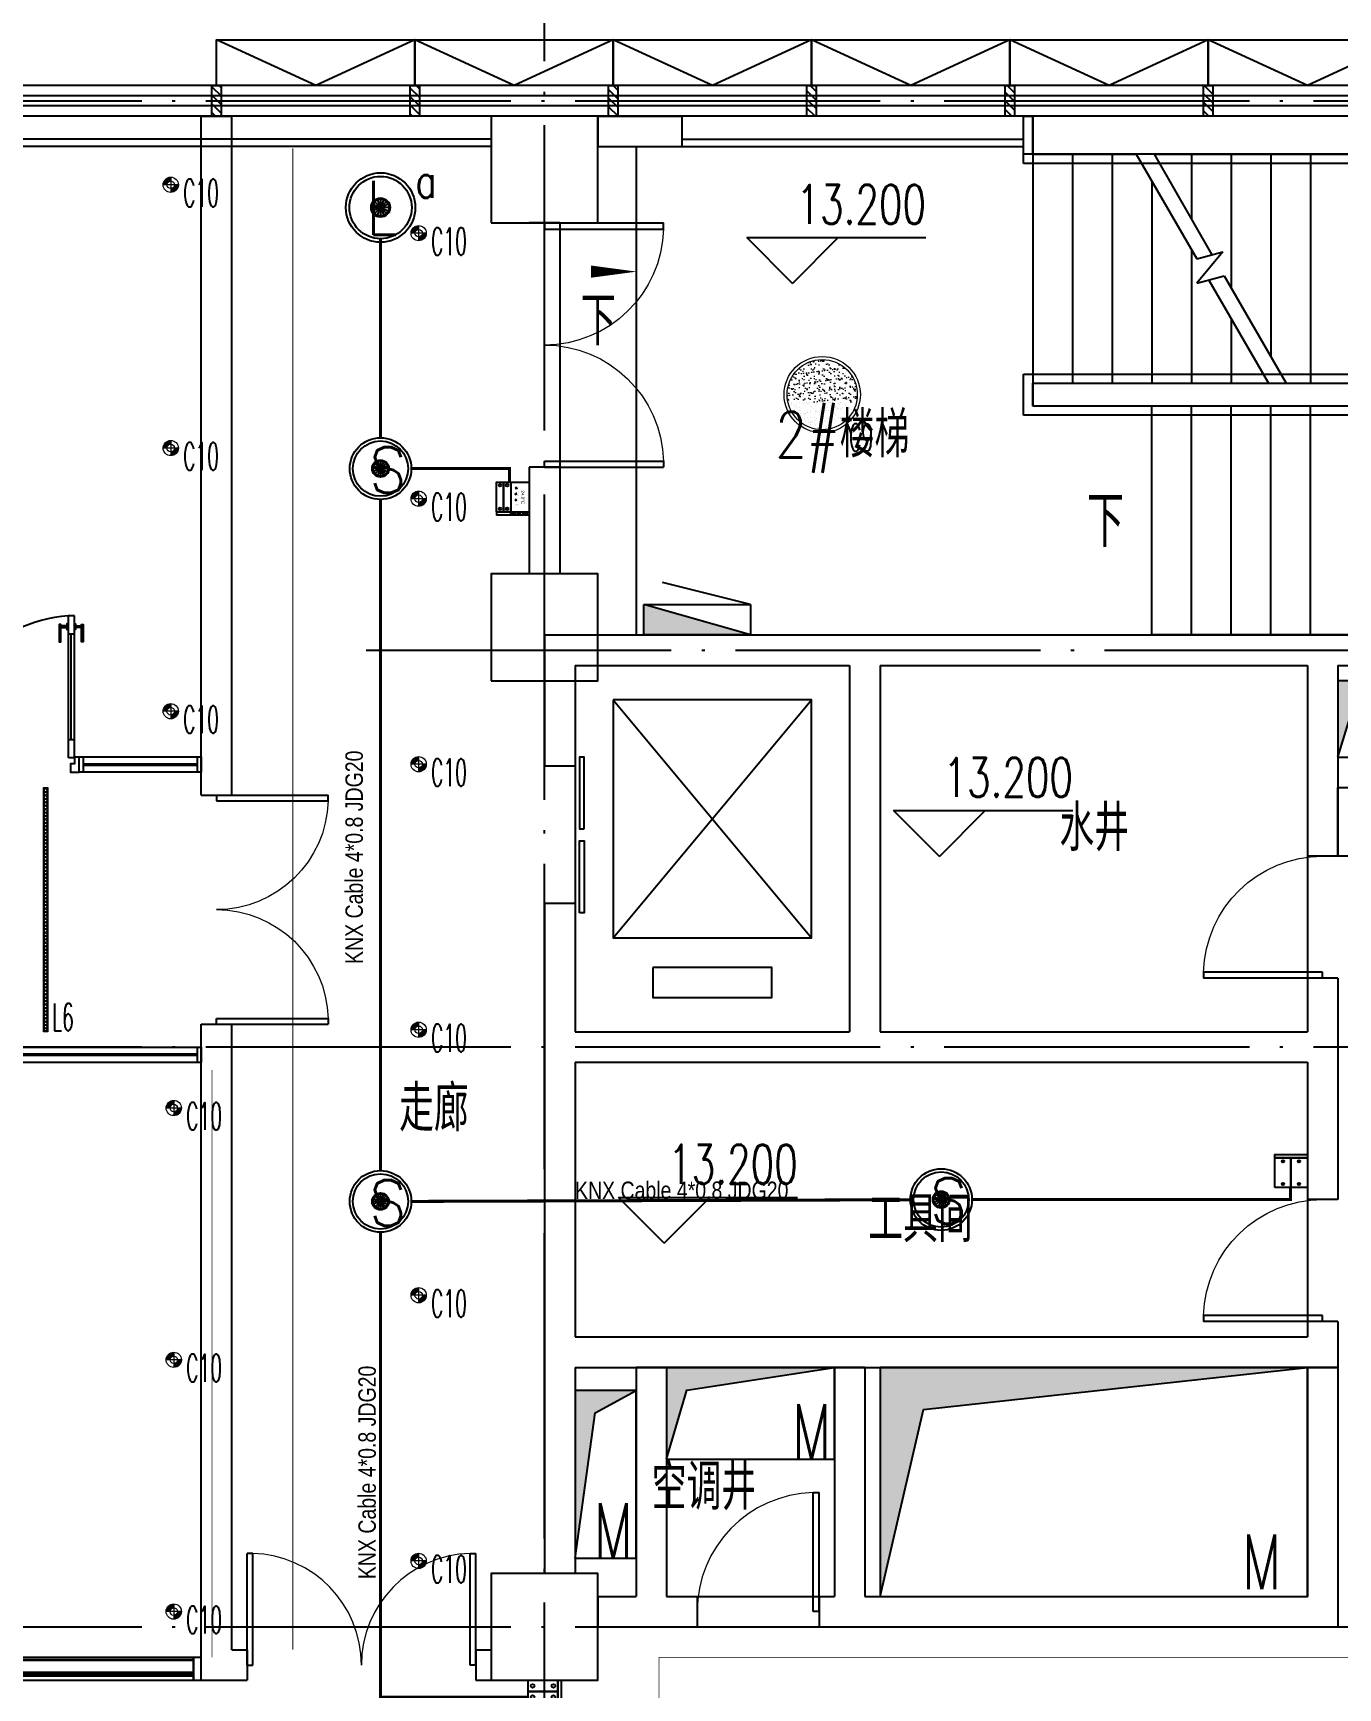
# Model space of a CAD drawing. Extents: x -621157 to 1764546, y -106808 to 741893.
# Drawn here: x 424572 to 433124, y 229600 to 240444 of the extents above; entities that cross this region are included whole.
import ezdxf
from ezdxf.enums import TextEntityAlignment as Align

# ---------------------------------------------------------------- set-up
doc = ezdxf.new("R2010")
doc.units = 0
doc.header["$LTSCALE"] = 1000
doc.header["$MEASUREMENT"] = 0
doc.linetypes.add('DOT', pattern=[6.35, 0, -6.35])
doc.linetypes.add('XREF-A-101-平面图_t3$0$DOTE', pattern=[2.42, 2, -0.2, 0.02, -0.2])
for name, color, linetype in [('0-底图', 7, 'Continuous'), ('abb-light', 7, 'Continuous'), ('KNX line', 3, 'Continuous'), ('L_ELEM', 40, 'Continuous'), ('OPPLE数据总线', 4, 'Continuous'), ('OPPLE智控', 6, 'Continuous'), ('push-button(abb)', 1, 'Continuous'), ('SIG_TEXT', 2, 'Continuous'), ('WIRE-照明', 4, 'Continuous'), ('XREF-A-101-平面图_t3$0$A-COLUMN', 8, 'Continuous'), ('XREF-A-101-平面图_t3$0$A-CURTWALL', 8, 'Continuous'), ('XREF-A-101-平面图_t3$0$A-DIM_ELEV', 8, 'Continuous'), ('XREF-A-101-平面图_t3$0$A-DOTE', 8, 'Continuous'), ('XREF-A-101-平面图_t3$0$A-GROUND', 8, 'Continuous'), ('XREF-A-101-平面图_t3$0$A-LEAD-AROW', 8, 'Continuous'), ('XREF-A-101-平面图_t3$0$A-PUB_HATCH', 8, 'Continuous'), ('XREF-A-101-平面图_t3$0$A-RAIL', 8, 'Continuous'), ('XREF-A-101-平面图_t3$0$A-ROOM-CH', 8, 'Continuous'), ('XREF-A-101-平面图_t3$0$A-STAIR', 8, 'Continuous'), ('XREF-A-101-平面图_t3$0$A-WALL', 8, 'Continuous'), ('XREF-A-101-平面图_t3$0$A-WALL-FILL', 8, 'Continuous'), ('XREF-A-101-平面图_t3$0$A-WINDOW', 8, 'Continuous'), ('XREF-A-101-平面图_t3$0$A-开启符号', 8, 'Continuous'), ('XREF-A-101-平面图_t3$0$DIM_SYMB', 8, 'Continuous'), ('XREF-A-101-平面图_t3$0$DOOR-INF', 8, 'Continuous'), ('XREF-A-101-平面图_t3$0$EQUIP_消火栓', 8, 'Continuous'), ('XREF-A-101-平面图_t3$0$HANDRAIL', 8, 'Continuous'), ('XREF-A-101-平面图_t3$0$I-WALL-GYPSUM', 8, 'Continuous'), ('XREF-A-101-平面图_t3$0$I-玻璃隔断', 8, 'Continuous'), ('XREF-A-101-平面图_t3$0$LVTRY', 8, 'Continuous'), ('XREF-A-101-平面图_t3$0$M-HOLE', 8, 'Continuous'), ('XREF-A-101-平面图_t3$0$PARTITION-INF', 8, 'Continuous'), ('XREF-A-101-平面图_t3$0$PUB_TEXT', 8, 'Continuous'), ('XREF-A-101-平面图_t3$0$STAIR', 8, 'Continuous'), ('XREF-A-101-平面图_t3$0$WALL', 8, 'Continuous'), ('控制系统', 6, 'Continuous')]:
    doc.layers.add(name, color=color, linetype=linetype)
doc.layers.add('CEILING-INF', color=4, linetype='Continuous', lineweight=0)
doc.layers.add('LIGHT-INF', color=6, linetype='Continuous', lineweight=0)
doc.styles.add('_TEL_DIM', font='SIMPLEX', dxfattribs={"width": 0.8, "height": 3.5, "bigfont": 'HZTXT'})
doc.styles.add('arch_dim', font='arial.ttf', dxfattribs={"width": 0.8})
doc.styles.add('DIM_FONT', font='ROMANS', dxfattribs={"width": 0.8, "bigfont": 'HZDXC'})
doc.styles.add('INF DIM', font='SIMPLEX.SHX', dxfattribs={"width": 0.7, "bigfont": 'hztxt.shx'})
doc.styles.add('SC-25', font='simfang.ttf', dxfattribs={"height": 90})
doc.styles.get("Standard").update_dxf_attribs({"font": 'romans.shx', "bigfont": 'HZDXC.SHX'})
doc.styles.add('XREF-A-101-平面图_t3$0$-HZDXCROMANS', font='ROMANS.shx', dxfattribs={"bigfont": 'HZDXC.shx'})
doc.styles.add('XREF-A-101-平面图_t3$0$_TCH_DIM', font='SIMPLEX', dxfattribs={"bigfont": 'GBCBIG'})
doc.styles.add('XREF-A-101-平面图_t3$0$A-STANDARD', font='SIMPLEX', dxfattribs={"bigfont": 'GBCBIG'})
doc.styles.add('XREF-A-101-平面图_t3$0$hzdxcROMANS', font='ROMANS', dxfattribs={"width": 0.8, "bigfont": 'HZDXC'})
doc.linetypes.add('LED', pattern='A,6,-3.5,["LED",Standard,S=2.54,R=0,X=-2.54,Y=-1.27],-4.8', length=14.3)

# ---------------------------------------------------------------- blocks, each defined once
blk = doc.blocks.new('XREF-A-101-平面图_t3$0$柱网3F')
at = {"layer": 'XREF-A-101-平面图_t3$0$A-COLUMN'}
for points in [[(56650, -800), (57350, -800), (57350, -100), (56650, -100)], [(56650, -3800), (57350, -3800), (57350, -3100), (56650, -3100)], [(56650, -10350), (57350, -10350), (57350, -9650), (56650, -9650)]]:
    blk.add_lwpolyline(points, close=True, dxfattribs=at)
blk = doc.blocks.new('XREF-A-101-平面图_t3$0$G$C869EB286')
at = {"layer": 'XREF-A-101-平面图_t3$0$A-WINDOW'}
h = blk.add_hatch(dxfattribs=at)
h.set_pattern_fill('ANSI31', color=256, scale=25)
h.set_pattern_definition([(45, (-143.957, -89940), (-28.0633, 28.0633), [])])
h.paths.add_polyline_path([(0, 60), (200, 60), (200, 0), (0, 0)])
blk.add_lwpolyline([(0, 60), (200, 60), (200, 0), (0, 0)], close=True, dxfattribs=at)
blk = doc.blocks.new('XREF-A-101-平面图_t3$0$G$C93B45DA9')
at = {"layer": 'XREF-A-101-平面图_t3$0$DIM_SYMB'}
for points in [[(-6430, -1100, 0, 0, 0), (-5560, -1100, 80, 0, 0), (-5260, -1100, 0, 0, 0)], [(-5650, -2750, 0, 0, 0), (-1250, -2750, 0, 0, 0), (-1250, -1100, 0, 0, 0), (-4700, -1100, 80, 0, 0), (-5000, -1100, 0, 0, 0)]]:
    blk.add_lwpolyline(points, format="xyseb", dxfattribs=at)
at = {"layer": 'XREF-A-101-平面图_t3$0$HANDRAIL'}
for p, q in [((-2340, -350), (-6360, -350)), ((-6360, -410), (-6360, -350)), ((-2340, -410), (-6360, -410)), ((-2340, -410), (-2340, -350))]:
    blk.add_line(p, q, dxfattribs=at)
for points in [[(-6360, -100), (-6300, -100), (-6300, -350), (-6360, -350)], [(-2400, -100), (-2340, -100), (-2340, -350), (-2400, -350)]]:
    blk.add_lwpolyline(points, close=True, dxfattribs=at)
at = {"layer": 'XREF-A-101-平面图_t3$0$STAIR'}
for p, q in [((-6300, -350), (-5621, -350)), ((-6300, -350), (-6300, -1850)), ((-6040, -350), (-6040, -1850)), ((-5780, -350), (-5780, -1850)), ((-5621, -350), (-5225, -1036)), ((-5505, -350), (-2400, -350)), ((-5505, -350), (-5125, -1009)), ((-5260, -350), (-5260, -775)), ((-5000, -350), (-5000, -1225)), ((-4740, -350), (-4740, -1675)), ((-4480, -350), (-4480, -1850)), ((-4220, -350), (-4220, -1850)), ((-3960, -350), (-3960, -1850)), ((-3700, -350), (-3700, -1850)), ((-3440, -350), (-3440, -1850)), ((-3180, -350), (-3180, -1850)), ((-2920, -350), (-2920, -1850)), ((-2660, -350), (-2660, -1850)), ((-2400, -350), (-2400, -1850)), ((-5520, -525), (-5520, -1850)), ((-5260, -975), (-5260, -1850)), ((-5225, -1036), (-5053, -989)), ((-5053, -989), (-5225, -1195)), ((-5225, -1195), (-5045, -1147)), ((-5145, -1174), (-4755, -1850)), ((-5045, -1147), (-4639, -1850)), ((-5000, -1425), (-5000, -1850)), ((-6360, -2060), (-6360, -1790)), ((-6360, -1790), (-2340, -1790)), ((-2340, -1790), (-2340, -2060)), ((-6300, -1850), (-6300, -2000)), ((-6300, -1850), (-4755, -1850)), ((-6300, -2000), (-6300, -1850)), ((-6300, -1850), (-2400, -1850)), ((-4639, -1850), (-2400, -1850)), ((-2400, -1850), (-2400, -2000)), ((-2340, -2060), (-6360, -2060)), ((-2400, -2000), (-6300, -2000)), ((-2400, -2000), (-5520, -2000)), ((-5520, -3500), (-5520, -2000)), ((-5260, -3500), (-5260, -2000)), ((-5000, -3500), (-5000, -2000)), ((-4740, -3500), (-4740, -2000)), ((-4480, -3500), (-4480, -2000)), ((-4220, -3500), (-4220, -2000)), ((-3960, -3500), (-3960, -2000)), ((-3700, -3500), (-3700, -2000)), ((-3440, -3500), (-3440, -2000)), ((-3180, -3500), (-3180, -2000)), ((-2920, -3500), (-2920, -2000)), ((-2660, -3500), (-2660, -2000)), ((-2400, -3500), (-2400, -2000)), ((-2400, -3500), (-5520, -3500))]:
    blk.add_line(p, q, dxfattribs=at)
blk.add_lwpolyline([(-6300, -350), (-6300, -100)], dxfattribs=at)
at = {"layer": 'XREF-A-101-平面图_t3$0$WALL'}
for p in [(-2600, -100), (-2400, -100)]:
    blk.add_line(p, (-2400, -100), dxfattribs=at)
at = {"layer": 'XREF-A-101-平面图_t3$0$PUB_TEXT', "style": 'XREF-A-101-平面图_t3$0$_TCH_DIM'}
blk.add_text('下', height=338, dxfattribs=at).set_placement((-5945, -2925))
blk = doc.blocks.new('XREF-A-101-平面图_t3$0$ROOM')
at = {"layer": 'XREF-A-101-平面图_t3$0$A-ROOM-CH', "style": 'XREF-A-101-平面图_t3$0$-HZDXCROMANS', "width": 0.6}
for tag, p in [('中文房间名称', (0, -1000)), ('英文房间名称', (0, -1500))]:
    blk.add_attdef(tag, text='', height=300, dxfattribs=at).set_placement(p, align=Align.CENTER)
blk = doc.blocks.new('XREF-A-101-平面图_t3$0$$TWTSYS$00000508')
for p, q in [((-0.5, 0.5), (0.324, 1.224)), ((-0.5, 0.5), (-0.5, -0.5)), ((-0.5, -0.5), (0.5, 0.5)), ((0.5, 0.5), (-0.5, 0.5)), ((0.5, -0.5), (0.5, 0.5)), ((-0.5, -0.5), (0.5, -0.5))]:
    blk.add_line(p, q)
blk.add_solid([(0.5, -0.5), (0.5, 0.5), (-0.5, -0.5)])
blk = doc.blocks.new('XREF-A-101-平面图_t3$0$G$C156FCA62')
at = {"layer": 'XREF-A-101-平面图_t3$0$EQUIP_消火栓', "xscale": -700, "yscale": 200, "zscale": 700}
blk.add_blockref('XREF-A-101-平面图_t3$0$$TWTSYS$00000508', (58000, 236600), dxfattribs=at)
blk = doc.blocks.new('XREF-A-101-平面图_t3$0$轴网(3)')
at = {"layer": 'XREF-A-101-平面图_t3$0$A-DOTE', "linetype": 'XREF-A-101-平面图_t3$0$DOTE'}
for p, q in [((57000, -3300), (57000, 43300)), ((-3300, 40000), (69800, 40000)), ((55830.8, 36400), (69800, 36400)), ((-3300, 33800), (69800, 33800)), ((-3300, 30000), (69800, 30000))]:
    blk.add_line(p, q, dxfattribs=at)
blk = doc.blocks.new('*U25329')
at = {"color": 1}
for p, q in [((1428, 13673), (1428, 7514)), ((1433, 13673), (1433, 7514)), ((1438, 13673), (1438, 7514)), ((1443, 13673), (1443, 7514)), ((1448, 13673), (1448, 7514)), ((1453, 13673), (1453, 7514)), ((1429, 7513), (1428, 7514)), ((1429, 7513), (1432, 7513)), ((1433, 7514), (1432, 7513)), ((1433, 7514), (1438, 7514)), ((1439, 7513), (1438, 7514)), ((1439, 7513), (1442, 7513)), ((1443, 7514), (1442, 7513)), ((1443, 7514), (1448, 7514)), ((1449, 7513), (1448, 7514)), ((1449, 7513), (1452, 7513)), ((1453, 7514), (1452, 7513))]:
    blk.add_line(p, q, dxfattribs=at)
blk = doc.blocks.new('*U25330')
at = {"color": 1}
for p, q in [((3016, 1134), (3015, 1133)), ((3015, 1133), (3015, 1129)), ((3016, 1128), (3015, 1129)), ((9175, 1134), (3016, 1134)), ((9175, 1128), (3016, 1128))]:
    blk.add_line(p, q, dxfattribs=at)
blk = doc.blocks.new('*U25338')
at = {"layer": 'XREF-A-101-平面图_t3$0$PARTITION-INF', "color": 8}
for p, q in [((-22841, 43130), (-18022, 43130)), ((-18022, 43030), (-22841, 43030))]:
    blk.add_line(p, q, dxfattribs=at)
at = {"layer": 'XREF-A-101-平面图_t3$0$PARTITION-INF', "color": 5}
for p, q in [((-18022, 43085), (-22841, 43085)), ((-18022, 43075), (-22841, 43075))]:
    blk.add_line(p, q, dxfattribs=at)
for points in [[(-22866, 43130), (-22841, 43130), (-22841, 43030), (-22866, 43030)], [(-18022, 43130), (-17997, 43130), (-17997, 43030), (-18022, 43030)]]:
    blk.add_lwpolyline(points, close=True, dxfattribs=at)
blk = doc.blocks.new('XREF-A-101-平面图_t3$0$EW23')
at = {"color": 5}
for p, q in [((7205, 24900, 0), (7205, 23970, 0)), ((7205, 24900, 0), (7245, 24900, 0)), ((7245, 24900, 0), (7245, 23970, 0)), ((7245, 24780, 0), (7205, 24780, 0)), ((7205, 24090, 0), (7246, 24090, 0)), ((7205, 23970, 0), (7245, 23970, 0))]:
    blk.add_line(p, q, dxfattribs=at)
at = {"color": 5, "elevation": 0}
for points in [[(7215, 24995), (7175, 24995), (7175, 24895), (7205, 24895), (7205, 24940), (7233, 24940), (7233, 24985), (7233, 24995), (7215, 24995)], [(8135, 24995), (8175, 24995), (8175, 24895), (8140, 24895), (8140, 24940), (8117, 24940), (8117, 24985), (8117, 24995), (8135, 24995)]]:
    blk.add_lwpolyline(points, close=True, dxfattribs=at)
at = {"color": 8, "elevation": 0}
for points in [[(7228, 24780), (7228, 24090)], [(7160, 24035), (7160, 24026), (7150, 24026), (7150, 24140), (7160, 24140), (7160, 24045)], [(7296, 24035), (7296, 24026), (7306, 24026), (7306, 24140), (7296, 24140), (7296, 24045)]]:
    blk.add_lwpolyline(points, dxfattribs=at)
for points in [[(7200, 24035), (7154, 24035), (7154, 24045), (7200, 24045)], [(7205, 24021), (7200, 24021), (7200, 24059), (7205, 24059)], [(7246, 24021), (7256, 24021), (7256, 24059), (7246, 24059)], [(7256, 24035), (7302, 24035), (7302, 24045), (7256, 24045)]]:
    blk.add_lwpolyline(points, close=True, dxfattribs=at)
at = {"color": 8}
blk.add_arc((7172, 24936, 0), 969, 274.4003, 357.8611, dxfattribs=at)
blk = doc.blocks.new('*U25343')
at = {"layer": 'XREF-A-101-平面图_t3$0$PARTITION-INF', "color": 8}
for p, q in [((-21681, 43130), (-20931, 43130)), ((-20931, 43030), (-21681, 43030))]:
    blk.add_line(p, q, dxfattribs=at)
at = {"layer": 'XREF-A-101-平面图_t3$0$PARTITION-INF', "color": 5}
for p, q in [((-20931, 43085), (-21681, 43085)), ((-20931, 43075), (-21681, 43075))]:
    blk.add_line(p, q, dxfattribs=at)
for points in [[(-21706, 43130), (-21681, 43130), (-21681, 43030), (-21706, 43030)], [(-20931, 43130), (-20906, 43130), (-20906, 43030), (-20931, 43030)]]:
    blk.add_lwpolyline(points, close=True, dxfattribs=at)
blk = doc.blocks.new('XREF-A-101-平面图_t3$0$G$C5C507F0A')
at = {"layer": 'XREF-A-101-平面图_t3$0$I-玻璃隔断'}
for points in [[(54600, -10250), (54600, -10100), (48440, -10100), (48440, -10250)], [(54650, -10250), (54650, -10100), (54600, -10100), (54600, -10250)]]:
    blk.add_lwpolyline(points, close=True, dxfattribs=at)
at = {"layer": 'XREF-A-101-平面图_t3$0$LVTRY'}
blk.add_lwpolyline([(62100, -4400), (63500, -4400), (63500, -4850), (62100, -4850)], close=True, dxfattribs=at)
at = {"layer": 'XREF-A-101-平面图_t3$0$DOOR-INF', "rotation": 180}
blk.add_blockref('XREF-A-101-平面图_t3$0$EW23', (61025, 20695, 0), dxfattribs=at)
at = {"layer": 'XREF-A-101-平面图_t3$0$I-玻璃隔断', "color": 1}
blk.add_blockref('*U25330', (45425, -11249), dxfattribs=at)
at = {"layer": 'XREF-A-101-平面图_t3$0$I-玻璃隔断', "color": 1, "xscale": -1, "rotation": 270}
blk.add_blockref('*U25329', (40927, -11652), dxfattribs=at)
at = {"layer": 'XREF-A-101-平面图_t3$0$PARTITION-INF', "rotation": 180}
blk.add_blockref('*U25343', (32944, 38831), dxfattribs=at)
at = {"layer": 'XREF-A-101-平面图_t3$0$PARTITION-INF'}
blk.add_blockref('*U25338', (72647, -49231, -1), dxfattribs=at)
blk = doc.blocks.new('XREF-A-101-平面图_t3$0$G$C646F86AA')
at = {"layer": 'XREF-A-101-平面图_t3$0$EQUIP_消火栓', "xscale": -700, "yscale": 200, "zscale": 700}
blk.add_blockref('XREF-A-101-平面图_t3$0$$TWTSYS$00000508', (58000, 236600), dxfattribs=at)
blk = doc.blocks.new('XREF-A-101-平面图_t3$0$DOOR2DLIB$SYSLIB$00000107')
at = {"color": 0}
for p, q in [((0.45, 0.975), (0.5, 0.975)), ((0.45, 0), (0.45, 0.975)), ((0.5, 0), (0.5, 0.975)), ((0.5, 0), (0.45, 0))]:
    blk.add_line(p, q, dxfattribs=at)
at = {"color": 0, "lineweight": 13}
blk.add_arc((0.475, 0), 0.975, 91.4693, 180, dxfattribs=at)
blk = doc.blocks.new('*U25222')
at = {"color": 0}
blk.add_line((-450, 100), (450, 100), dxfattribs=at)
for points in [[(-40, 160), (-510, 160), (-510, 130), (-40, 130)], [(510, 130), (40, 130), (40, 160), (510, 160)]]:
    blk.add_lwpolyline(points, close=True, dxfattribs=at)
blk = doc.blocks.new('*U25221')
at = {"color": 0, "xscale": 0.001111111111111111, "yscale": 0.001111111111111111, "zscale": 0.001111111111111111}
blk.add_blockref('*U25222', (0, 0), dxfattribs=at)
blk = doc.blocks.new('XREF-A-101-平面图_t3$0$DOOR2DLIB$SYSLIB$00000108')
at = {"color": 0}
for p, q in [((-0.5, 0), (-0.5, 0.4875)), ((-0.475, 0.4875), (-0.5, 0.4875)), ((-0.475, 0), (-0.475, 0.4875)), ((0.475, 0), (0.475, 0.4875)), ((0.475, 0.4875), (0.5, 0.4875)), ((0.5, 0), (0.5, 0.4875)), ((-0.5, 0), (-0.475, 0)), ((0.5, 0), (0.475, 0))]:
    blk.add_line(p, q, dxfattribs=at)
at = {"color": 0, "lineweight": 13}
for centre, start, end in [((-0.4875, 0), 0, 88.53072), ((0.4875, 0), 91.46928, 180)]:
    blk.add_arc(centre, 0.4875, start, end, dxfattribs=at)
blk = doc.blocks.new('XREF-A-101-平面图_t3')
at = {"layer": 'XREF-A-101-平面图_t3$0$A-CURTWALL'}
for p, q in [((263900, 240100), (248400, 240100)), ((263900, 240033), (248400, 240033)), ((263900, 239967), (248400, 239967)), ((263900, 239900), (248400, 239900))]:
    blk.add_line(p, q, dxfattribs=at)
at = {"layer": 'XREF-A-101-平面图_t3$0$A-DIM_ELEV'}
for p, q in [((258625, 238804), (258325, 239104)), ((258325, 239104), (259499, 239104)), ((258625, 238804), (258925, 239104))]:
    blk.add_line(p, q, dxfattribs=at)
at = {"layer": 'XREF-A-101-平面图_t3$0$A-GROUND'}
blk.add_lwpolyline([(257600, 239700), (257600, 236500)], dxfattribs=at)
at = {"layer": 'XREF-A-101-平面图_t3$0$A-LEAD-AROW'}
blk.add_lwpolyline([(257104, 238881, 0, 0, 0), (257604, 238881, 0, 80, 0), (257304, 238881, 0, 0, 0)], format="xyseb", dxfattribs=at)
at = {"layer": 'XREF-A-101-平面图_t3$0$A-RAIL'}
for points in [[(256650, 239750), (247850, 239750)], [(256650, 239700), (247850, 239700)], [(257900, 239750), (260140, 239750)], [(257900, 239700), (260140, 239700)]]:
    blk.add_lwpolyline(points, dxfattribs=at)
at = {"layer": 'XREF-A-101-平面图_t3$0$A-WALL-FILL', "color": 171}
for p, q in [((257350, 239900), (257900, 239900)), ((257350, 239900), (257350, 239700)), ((257900, 239900), (257900, 239700)), ((257350, 239700), (257900, 239700)), ((257100, 239200), (256900, 239200)), ((256900, 237600), (256900, 236900)), ((257100, 237600), (257100, 236900)), ((257100, 236900), (256900, 236900))]:
    blk.add_line(p, q, dxfattribs=at)
for points in [[(257100, 239200), (256900, 239200)], [(257100, 237600), (256900, 237600)]]:
    blk.add_lwpolyline(points, dxfattribs=at)
at = {"layer": 'XREF-A-101-平面图_t3$0$A-WINDOW'}
blk.add_line((257100, 239200), (257100, 237600), dxfattribs=at)
at = {"layer": 'XREF-A-101-平面图_t3$0$A-开启符号', "linetype": 'Continuous'}
for points in [[(256150, 240400), (256150, 240100), (254850, 240100), (254850, 240400)], [(257450, 240400), (257450, 240100), (256150, 240100), (256150, 240400)], [(258750, 240400), (258750, 240100), (257450, 240100), (257450, 240400)], [(260050, 240400), (260050, 240100), (258750, 240100), (258750, 240400)], [(261350, 240400), (261350, 240100), (260050, 240100), (260050, 240400)], [(262650, 240400), (262650, 240100), (261350, 240100), (261350, 240400)]]:
    blk.add_lwpolyline(points, close=True, dxfattribs=at)
for points in [[(256150, 240400), (255500, 240100), (254850, 240400)], [(257450, 240400), (256800, 240100), (256150, 240400)], [(258750, 240400), (258100, 240100), (257450, 240400)], [(260050, 240400), (259400, 240100), (258750, 240400)], [(261350, 240400), (260700, 240100), (260050, 240400)], [(262650, 240400), (262000, 240100), (261350, 240400)]]:
    blk.add_lwpolyline(points, dxfattribs=at)
at = {"layer": 'XREF-A-101-平面图_t3$0$I-WALL-GYPSUM'}
blk.add_line((254750, 239900), (254950, 239900), dxfattribs=at)
for name, p in [('XREF-A-101-平面图_t3$0$G$C156FCA62', (200000, 0)), ('XREF-A-101-平面图_t3$0$G$C93B45DA9', (266500, 240000))]:
    blk.add_blockref(name, p)
at = {"layer": 'XREF-A-101-平面图_t3$0$A-COLUMN'}
blk.add_blockref('XREF-A-101-平面图_t3$0$柱网3F', (200000, 240000), dxfattribs=at)
at = {"layer": 'XREF-A-101-平面图_t3$0$A-DOTE'}
blk.add_blockref('XREF-A-101-平面图_t3$0$轴网(3)', (200000, 200000), dxfattribs=at)
at = {"layer": 'XREF-A-101-平面图_t3$0$A-ROOM-CH'}
ref = blk.add_blockref('XREF-A-101-平面图_t3$0$ROOM', (258952, 238663), dxfattribs=at)
ref.add_attrib('中文房间名称', '2#楼梯', dxfattribs={"height": 300, "style": 'XREF-A-101-平面图_t3$0$-HZDXCROMANS', "width": 0.8}).set_placement((258952, 237663), align=Align.CENTER)
ref = blk.add_blockref('XREF-A-101-平面图_t3$0$ROOM', (260603, 236085), dxfattribs=at)
ref.add_attrib('中文房间名称', '水井', dxfattribs={"height": 300, "style": 'XREF-A-101-平面图_t3$0$-HZDXCROMANS', "width": 0.8}).set_placement((260603, 235085), align=Align.CENTER)
ref = blk.add_blockref('XREF-A-101-平面图_t3$0$ROOM', (256275, 234248), dxfattribs=at)
ref.add_attrib('中文房间名称', '走廊', dxfattribs={"height": 300, "style": 'XREF-A-101-平面图_t3$0$-HZDXCROMANS', "width": 0.8}).set_placement((256275, 233248), align=Align.CENTER)
ref = blk.add_blockref('XREF-A-101-平面图_t3$0$ROOM', (259464, 233521), dxfattribs=at)
ref.add_attrib('中文房间名称', '工具间', dxfattribs={"height": 300, "style": 'XREF-A-101-平面图_t3$0$-HZDXCROMANS', "width": 0.8}).set_placement((259464, 232521), align=Align.CENTER)
ref = blk.add_blockref('XREF-A-101-平面图_t3$0$ROOM', (258045, 231767), dxfattribs=at)
ref.add_attrib('中文房间名称', '空调井', dxfattribs={"height": 300, "style": 'XREF-A-101-平面图_t3$0$-HZDXCROMANS', "width": 0.8}).set_placement((258045, 230767), align=Align.CENTER)
at = {"layer": 'XREF-A-101-平面图_t3$0$A-WINDOW', "rotation": 270}
for p in [(254820, 240100), (256120, 240100), (257420, 240100), (258720, 240100), (260020, 240100), (261320, 240100)]:
    blk.add_blockref('XREF-A-101-平面图_t3$0$G$C869EB286', p, dxfattribs=at)
at = {"layer": 'XREF-A-101-平面图_t3$0$A-WINDOW', "xscale": -1600, "yscale": 1600, "zscale": -1600, "rotation": 270.0000000000008}
blk.add_blockref('XREF-A-101-平面图_t3$0$DOOR2DLIB$SYSLIB$00000108', (257000, 238400), dxfattribs=at)
at = {"layer": 'XREF-A-101-平面图_t3$0$A-DIM_ELEV', "color": 7, "style": 'XREF-A-101-平面图_t3$0$A-STANDARD', "width": 0.705882}
blk.add_text('13.200', height=255, dxfattribs=at).set_placement((258652, 239194))
at = {"layer": 'XREF-A-101-平面图_t3$0$A-LEAD-AROW', "color": 7, "style": 'XREF-A-101-平面图_t3$0$A-STANDARD'}
blk.add_text('下', height=320, dxfattribs=at).set_placement((257238, 238398))
blk.add_blockref('XREF-A-101-平面图_t3$0$G$C5C507F0A', (200100, 239900))
at = {"layer": 'XREF-A-101-平面图_t3$0$A-PUB_HATCH'}
h = blk.add_hatch(color=256, dxfattribs=at)
h.dxf.hatch_style = 1
h.paths.add_polyline_path([(264000, 236200), (262200, 236200), (262200, 235700), (262322, 236096)])
h = blk.add_hatch(color=256, dxfattribs=at)
h.dxf.hatch_style = 1
h.paths.add_polyline_path([(258900, 231700), (257800, 231700), (257800, 231100), (257932, 231552)])
h = blk.add_hatch(color=256, dxfattribs=at)
h.dxf.hatch_style = 1
h.paths.add_polyline_path([(262000, 231700), (259200, 231700), (259200, 230200), (259484, 231424)])
h = blk.add_hatch(color=256, dxfattribs=at)
h.dxf.hatch_style = 1
h.paths.add_polyline_path([(257600, 231550), (257200, 231550), (257200, 230450), (257332, 231402)])
at = {"layer": 'XREF-A-101-平面图_t3$0$A-DIM_ELEV'}
for p, q in [((259588, 235049), (259288, 235349)), ((259288, 235349), (260462, 235349)), ((259588, 235049), (259888, 235349)), ((257784, 232514), (257484, 232814)), ((257484, 232814), (258658, 232814)), ((257784, 232514), (258084, 232814))]:
    blk.add_line(p, q, dxfattribs=at)
at = {"layer": 'XREF-A-101-平面图_t3$0$A-STAIR'}
for p, q in [((257450, 236075), (258750, 234515)), ((257450, 234515), (258750, 236075))]:
    blk.add_line(p, q, dxfattribs=at)
for points in [[(257450, 236075), (257450, 234515), (258750, 234515), (258750, 236075)], [(257710, 234320), (257710, 234125), (258490, 234125), (258490, 234320)]]:
    blk.add_lwpolyline(points, close=True, dxfattribs=at)
at = {"layer": 'XREF-A-101-平面图_t3$0$A-WALL'}
for p, q in [((257600, 231700), (257600, 230200)), ((257800, 231700), (257600, 231700)), ((257800, 231700), (257800, 230200)), ((258900, 231700), (258900, 230200)), ((259100, 231700), (258900, 231700)), ((259100, 231700), (259100, 230200)), ((262000, 231700), (262000, 230200)), ((262200, 231700), (262000, 231700)), ((262200, 231700), (262200, 230000)), ((257350, 230200), (257600, 230200)), ((257350, 230200), (257350, 230000)), ((257800, 230200), (258000, 230200)), ((258800, 230200), (258900, 230200)), ((259100, 230200), (262000, 230200)), ((257350, 230000), (257700, 230000)), ((257700, 230000), (258000, 230000)), ((258800, 230000), (259000, 230000)), ((259000, 230000), (262200, 230000))]:
    blk.add_line(p, q, dxfattribs=at)
for points in [[(258000, 230200), (258000, 230000)], [(258800, 230200), (258800, 230000)]]:
    blk.add_lwpolyline(points, dxfattribs=at)
at = {"layer": 'XREF-A-101-平面图_t3$0$A-WALL-FILL', "color": 171}
for p, q in [((257000, 236500), (257000, 235640)), ((257000, 236500), (259100, 236500)), ((259100, 236500), (262100, 236500)), ((262100, 236500), (265700, 236500)), ((257200, 236300), (257200, 235640)), ((257200, 236300), (259000, 236300)), ((259000, 236300), (259000, 233900)), ((259200, 236300), (259200, 233900)), ((259200, 236300), (262000, 236300)), ((262000, 236300), (262000, 235050)), ((262200, 236300), (265700, 236300)), ((262200, 236300), (262200, 235050)), ((257000, 234740), (257000, 233800)), ((257200, 234740), (257200, 233900)), ((262000, 234250), (262000, 233900)), ((262200, 234250), (262200, 233800)), ((257000, 233800), (257000, 231800)), ((257200, 233900), (259000, 233900)), ((259200, 233900), (262000, 233900)), ((262200, 233800), (262200, 232800)), ((257200, 233700), (257200, 231900)), ((257200, 233700), (259100, 233700)), ((259100, 233700), (262000, 233700)), ((262000, 233700), (262000, 232800)), ((262000, 232000), (262000, 231900)), ((262200, 232000), (262200, 231700)), ((257200, 231900), (262000, 231900)), ((257000, 231800), (257000, 230350)), ((257200, 231700), (257200, 230350)), ((257200, 231700), (262200, 231700)), ((257200, 230350), (257000, 230350))]:
    blk.add_line(p, q, dxfattribs=at)
for points in [[(257200, 235640), (257000, 235640)], [(262200, 235050), (262000, 235050)], [(257200, 234740), (257000, 234740)], [(262200, 234250), (262000, 234250)], [(262200, 232800), (262000, 232800)], [(262200, 232000), (262000, 232000)]]:
    blk.add_lwpolyline(points, dxfattribs=at)
at = {"layer": 'XREF-A-101-平面图_t3$0$A-WINDOW'}
for p, q in [((262000, 235050), (262000, 234250)), ((262000, 232800), (262000, 232000)), ((258000, 230200), (258800, 230200))]:
    blk.add_line(p, q, dxfattribs=at)
at = {"layer": 'XREF-A-101-平面图_t3$0$I-WALL-GYPSUM'}
for p, q in [((254750, 235450), (254750, 239900)), ((254950, 235450), (254950, 239900)), ((254750, 229650), (254750, 233950)), ((254950, 229850), (254950, 233950)), ((254950, 229850), (255050, 229850)), ((256550, 229850), (256650, 229850)), ((256650, 229850), (256650, 229650)), ((254750, 229650), (255050, 229650)), ((256550, 229650), (256650, 229650))]:
    blk.add_line(p, q, dxfattribs=at)
for points in [[(254750, 235450), (254950, 235450)], [(254750, 233950), (254950, 233950)], [(255050, 229850), (255050, 229650)], [(256550, 229850), (256550, 229650)]]:
    blk.add_lwpolyline(points, dxfattribs=at)
at = {"layer": 'XREF-A-101-平面图_t3$0$M-HOLE'}
for points in [[(262200, 235700), (264000, 235700), (264000, 236200), (262200, 236200)], [(257800, 231100), (258900, 231100), (258900, 231700), (257800, 231700)], [(259200, 230200), (262000, 230200), (262000, 231700), (259200, 231700)], [(257200, 230450), (257600, 230450), (257600, 231550), (257200, 231550)]]:
    blk.add_lwpolyline(points, close=True, dxfattribs=at)
for points in [[(264000, 236200), (262200, 236200), (262200, 235700), (262322, 236096), (264000, 236200)], [(258900, 231700), (257800, 231700), (257800, 231100), (257932, 231552), (258900, 231700)], [(262000, 231700), (259200, 231700), (259200, 230200), (259484, 231424), (262000, 231700)], [(257600, 231550), (257200, 231550), (257200, 230450), (257332, 231402), (257600, 231550)]]:
    blk.add_lwpolyline(points, dxfattribs=at)
blk.add_blockref('XREF-A-101-平面图_t3$0$G$C646F86AA', (200000, 0))
blk.add_blockref('XREF-A-101-平面图_t3$0$G$C646F86AA', (200000, 0))
at = {"layer": 'XREF-A-101-平面图_t3$0$A-WINDOW'}
for name, p, xscale, yscale, zscale, rotation in [('*U25221', (257100, 235190), 900, 900, 900, 270.0000000000008), ('XREF-A-101-平面图_t3$0$DOOR2DLIB$SYSLIB$00000108', (254850, 234700), 1500, -1500, 1500, 89.99999999763376), ('XREF-A-101-平面图_t3$0$DOOR2DLIB$SYSLIB$00000107', (262100, 234650), 800, -800, 800, 270.0000000000008), ('XREF-A-101-平面图_t3$0$DOOR2DLIB$SYSLIB$00000107', (262100, 232400), 800, -800, 800, 270.0000000000008)]:
    blk.add_blockref(name, p, dxfattribs=dict(at, xscale=xscale, yscale=yscale, zscale=zscale, rotation=rotation))
for name, p, xscale, yscale, zscale in [('XREF-A-101-平面图_t3$0$DOOR2DLIB$SYSLIB$00000107', (258400, 230100), 800, 800, 800), ('XREF-A-101-平面图_t3$0$DOOR2DLIB$SYSLIB$00000108', (255800, 229750), 1500, 1500, 1500)]:
    blk.add_blockref(name, p, dxfattribs=dict(at, xscale=xscale, yscale=yscale, zscale=zscale))
at = {"layer": 'XREF-A-101-平面图_t3$0$A-DIM_ELEV', "color": 7, "style": 'XREF-A-101-平面图_t3$0$A-STANDARD', "width": 0.705882}
for p in [(259615, 235439), (257811, 232904)]:
    blk.add_text('13.200', height=255, dxfattribs=at).set_placement(p)
at = {"layer": 'XREF-A-101-平面图_t3$0$M-HOLE', "style": 'XREF-A-101-平面图_t3$0$hzdxcROMANS', "width": 0.7}
for p in [(258621, 231100), (257321, 230450), (261571, 230246)]:
    blk.add_text('M', height=360, dxfattribs=at).set_placement(p)
blk = doc.blocks.new('A$C43fcb5d1')
at = {"linetype": 'DOT'}
blk.add_wipeout([(-15, 0), (15, 0), (15, -1600), (-15, -1600)], dxfattribs=at).dxf.layer = 'CEILING-INF'
at = {"layer": 'LIGHT-INF'}
h = blk.add_hatch(dxfattribs=at)
h.set_pattern_fill('ANSI37', color=256, scale=5)
h.set_pattern_definition([(45, (-3e-11, -800), (-11.22532, 11.22532), []), (135, (-3e-11, -800), (-11.22532, -11.22532), [])])
h.paths.add_polyline_path([(-10, -5), (10, -5), (10, -1595), (-10, -1595)])
for points in [[(-15, 0), (15, 0), (15, -1600), (-15, -1600)], [(-10, -5), (10, -5), (10, -1595), (-10, -1595)]]:
    blk.add_lwpolyline(points, close=True, dxfattribs=at)
at = {"layer": 'LIGHT-INF', "style": 'INF DIM', "width": 0.5}
blk.add_text('L6', height=180, dxfattribs=at).set_placement((42, -1594))
blk = doc.blocks.new('*U23677')
h = blk.add_hatch(color=8)
h.dxf.hatch_style = 1
h.paths.add_polyline_path([(-50, 0), (-24, 0, -0.414214), (0, 24), (0, 50, 0.414214)])
h.paths.add_polyline_path([(0, -24), (0, -50, 0.414214), (50, 0), (24, 0, -0.414214)])
at = {"color": 8}
for points in [[(50, 0), (-50, 0)], [(0, 50), (0, -50)]]:
    blk.add_lwpolyline(points, dxfattribs=at)
blk.add_circle((0, 0), 50)
blk.add_circle((0, 0), 24.5, dxfattribs=at)
at = {"style": 'INF DIM', "width": 0.5}
blk.add_text('C10', height=180, dxfattribs=at).set_placement((81, -144))
blk = doc.blocks.new('*U24686')
h = blk.add_hatch(color=8)
h.dxf.hatch_style = 1
h.paths.add_polyline_path([(-50, 0), (-24, 0, -0.414214), (0, 24), (0, 50, 0.414214)])
h.paths.add_polyline_path([(0, -24), (0, -50, 0.414214), (50, 0), (24, 0, -0.414214)])
at = {"color": 8}
for points in [[(50, 0), (-50, 0)], [(0, 50), (0, -50)]]:
    blk.add_lwpolyline(points, dxfattribs=at)
blk.add_circle((0, 0), 50)
blk.add_circle((0, 0), 24.5, dxfattribs=at)
at = {"style": 'INF DIM', "width": 0.5}
blk.add_text('C10', height=180, dxfattribs=at).set_placement((81, -144))
blk = doc.blocks.new('A$C8c40f85b')
h = blk.add_hatch()
h.set_pattern_fill('AR-SAND', color=251)
h.set_pattern_definition([(37.5, (-207815.466, -137699.18), (-1.600031, 48.941324), [0, -38.608, 0, -43.18, 0, -41.275]), (7.5, (-207815.466, -137699.18), (44.952328, 71.68251), [0, -20.828, 0, -34.798, 0, -13.335]), (327.5, (-207846.71, -137699.18), (79.099237, 0.1437185), [0, -12.7, 0, -45.72, 0, -59.69]), (317.5, (-207846.71, -137699.18), (76.355645, 22.292932), [0, -6.35, 0, -29.972, 0, -34.29])])
edge = h.paths.add_edge_path()
edge.add_arc((0, 0), 230, 0, 360)
blk.add_circle((0, 0), 250)
at = {"color": 251}
blk.add_circle((0, 0), 230, dxfattribs=at)
at = {"style": 'INF DIM', "width": 0.5}
blk.add_text('C9', height=180, dxfattribs=at).set_placement((177, -371))
blk = doc.blocks.new('G$CB0A4FAF5')
at = {"layer": 'LIGHT-INF', "color": 6, "linetype": 'LED', "ltscale": 0.05, "const_width": 5}
for points in [[(55350, -10150), (55350, -311)], [(54750, -4250), (54750, -343)], [(54820, -6350), (54820, -10200)]]:
    blk.add_lwpolyline(points, dxfattribs=at)
at = {"layer": 'CEILING-INF', "color": 8}
blk.add_blockref('A$C43fcb5d1', (53730, -4500), dxfattribs=at)
at = {"layer": 'LIGHT-INF', "color": 6}
for name, p in [('*U23677', (54550, -550, 0)), ('*U24686', (56175, -867)), ('A$C8c40f85b', (58820, -1925)), ('*U23677', (54550, -2275, 0)), ('*U24686', (56175, -2607)), ('*U23677', (54550, -4000, 0)), ('*U24686', (56175, -4347)), ('*U24686', (56175, -6087)), ('*U23677', (54570, -6600)), ('*U24686', (56175, -7827)), ('*U23677', (54570, -8250)), ('*U24686', (56175, -9568)), ('*U23677', (54570, -9900))]:
    blk.add_blockref(name, p, dxfattribs=at)
at = {"layer": 'LIGHT-INF', "color": 6, "linetype": 'LED', "ltscale": 0.05, "const_width": 5}
blk.add_lwpolyline([(5600, -10200), (9150, -10200), (9150, -10550), (57750, -10550), (57750, -10200), (62600, -10200), (62600, -4500)], dxfattribs=at)
blk = doc.blocks.new('照度传感器')
at = {"layer": 'OPPLE智控'}
for p, q in [((986081, -84520), (985981, -84562)), ((985981, -84520), (986081, -84562)), ((985992, -84502), (986069, -84579)), ((986069, -84502), (985992, -84579)), ((986010, -84490), (986052, -84591)), ((986052, -84490), (986010, -84591)), ((986031, -84486), (986031, -84595)), ((986085, -84541), (985976, -84541))]:
    blk.add_line(p, q, dxfattribs=at)
for radius in [225, 202, 62, 54.4]:
    blk.add_circle((986031, -84541), radius, dxfattribs=at)
at = {"layer": 'OPPLE智控', "color": 7, "style": '_TEL_DIM', "width": 0.8}
blk.add_text('L', height=350, dxfattribs=at).set_placement((985938, -84718))
at = {"layer": 'SIG_TEXT', "style": 'DIM_FONT', "width": 0.75}
blk.add_text('a', height=223, dxfattribs=at).set_placement((986257, -84479))
blk = doc.blocks.new('804')
at = {"layer": '控制系统'}
for p, q in [((27.2, 0), (-27.2, 0)), ((25.1, 10.4), (-25.1, -10.4)), ((-25.1, 10.4), (25.1, -10.4)), ((-19.2, 19.2), (19.2, -19.2)), ((19.2, 19.2), (-19.2, -19.2)), ((-10.4, 25.1), (10.4, -25.1)), ((10.4, 25.1), (-10.4, -25.1)), ((0, 27.2), (0, -27.2))]:
    blk.add_line(p, q, dxfattribs=at)
for radius in [112.4, 100.9, 31, 27.2]:
    blk.add_circle((0, 0), radius, dxfattribs=at)
at = {"color": 7, "style": '_TEL_DIM', "width": 0.8}
blk.add_text('s', height=250, dxfattribs=at).set_placement((-46.3, -88.8))
blk = doc.blocks.new('A$C5C940A98')
at = {"layer": 'abb-light'}
h = blk.add_hatch(dxfattribs=at)
h.set_pattern_fill('AR-SAND', color=0, style=0)
h.set_pattern_definition([(37.5, (-341033.5876, -432534.711), (-0.062993358, 1.926823769), [0, -1.52, 0, -1.7, 0, -1.625]), (7.5, (-341033.5876, -432534.711), (1.769776705, 2.822146065), [0, -0.82, 0, -1.37, 0, -0.525]), (327.5, (-341034.8176, -432534.711), (3.114141862, 0.0056590535), [0, -0.5, 0, -1.8, 0, -2.35]), (317.5, (-341034.8176, -432534.711), (3.006126605, 0.877675565), [0, -0.25, 0, -1.18, 0, -1.35])])
h.paths.add_polyline_path([(0.4, 2), (0.4, 2.4), (0.8, 2.4), (0.8, 2), (1.2, 2), (1.2, 1), (1, 1), (1, 0), (0.7, 0), (0.7, 1), (0.5, 1), (0.5, 0), (0.2, 0), (0.2, 1), (0, 1), (0, 2)])
at = {"layer": 'abb-light', "color": 0}
for p, q in [((0.4, 2), (0, 2)), ((0, 2), (0, 1)), ((0, 1), (0.2, 1)), ((0.2, 1), (0.2, 0)), ((0.2, 0), (0.5, 0)), ((0.4, 2), (0.4, 2.4)), ((0.4, 2.4), (0.8, 2.4)), ((0.5, 1), (0.5, 0)), ((0.5, 1), (0.7, 1)), ((0.7, 1), (0.7, 0)), ((0.7, 0), (1, 0)), ((0.8, 2.4), (0.8, 2)), ((0.8, 2), (1.2, 2)), ((1.2, 1), (1, 1)), ((1, 1), (1, 0)), ((1.2, 2), (1.2, 1))]:
    blk.add_line(p, q, dxfattribs=at)
blk = doc.blocks.new('17')
at = {"layer": 'push-button(abb)'}
h = blk.add_hatch(dxfattribs=at)
h.set_pattern_fill('AR-SAND', color=0, scale=0.156714, style=0)
h.set_pattern_definition([(37.5, (-5343464.5088, -6777426.59262), (-0.009871945873, 0.3019604054384), [0, -0.238205394623, 0, -0.2664139281965, 0, -0.254660372541]), (7.5, (-5343464.5088, -6777426.59262), (0.277348920048, 0.442270011284), [0, -0.128505541836, 0, -0.214698283311, 0, -0.08227488959]), (327.5, (-5343464.70156, -6777426.59262), (0.488029862559, 0.000886853343), [0, -0.078357037705, 0, -0.2820853357375, 0, -0.368278077213]), (317.5, (-5343464.70156, -6777426.59262), (0.4711023514, 0.137544114668), [0, -0.0391785188524, 0, -0.1849226089835, 0, -0.211564001803])])
edge = h.paths.add_edge_path()
edge.add_line((952, 1036), (952, 1043))
edge = h.paths.add_edge_path()
edge.add_line((952, 1043), (958, 1043))
edge = h.paths.add_edge_path()
edge.add_line((958, 1043), (958, 1036))
edge = h.paths.add_edge_path()
edge.add_line((958, 1036), (964, 1036))
edge = h.paths.add_edge_path()
edge.add_line((964, 1036), (964, 1021))
edge = h.paths.add_edge_path()
edge.add_line((964, 1021), (961, 1021))
edge = h.paths.add_edge_path()
edge.add_line((961, 1021), (961, 1005))
edge = h.paths.add_edge_path()
edge.add_line((952, 1036), (946, 1036))
edge = h.paths.add_edge_path()
edge.add_line((946, 1036), (946, 1021))
edge = h.paths.add_edge_path()
edge.add_line((946, 1021), (949, 1021))
edge = h.paths.add_edge_path()
edge.add_line((949, 1021), (949, 1005))
edge = h.paths.add_edge_path()
edge.add_line((949, 1005), (953, 1005))
edge = h.paths.add_edge_path()
edge.add_line((957, 1005), (961, 1005))
edge = h.paths.add_edge_path()
edge.add_line((953, 1021), (953, 1005))
edge = h.paths.add_edge_path()
edge.add_line((957, 1021), (957, 1005))
edge = h.paths.add_edge_path()
edge.add_line((953, 1021), (957, 1021))
at = {"color": 0}
for p, q in [((1625, 1603), (1659, 1639)), ((1628, 1378), (1662, 1342)), ((1659, 1639), (1693, 1603)), ((1662, 1342), (1696, 1378))]:
    blk.add_line(p, q, dxfattribs=at)
blk.add_line((1581, 0), (1750, 0))
for points in [[(0, 0), (0, 1730), (1750, 1730), (1750, 0)], [(1581, 0), (1581, 1730), (1750, 1730), (1750, 0)], [(1693, 1603), (1625, 1603)], [(1628, 1378), (1696, 1378)]]:
    blk.add_lwpolyline(points, dxfattribs=at)
for points in [[(1581, 1730), (1750, 1730), (1750, 1482), (1581, 1482)], [(1581, 1482), (1750, 1482), (1750, 1237), (1581, 1237)], [(1581, 1237), (1750, 1237), (1750, 988), (1581, 988)], [(1581, 988), (1750, 988), (1750, 748), (1581, 748)], [(1631, 887), (1697, 887), (1697, 880), (1631, 880)], [(0, 748), (1581, 748), (1581, 366), (0, 366)], [(0, 366), (1581, 366), (1581, 0), (0, 0)], [(1631, 868), (1697, 868), (1697, 861), (1631, 861)], [(1631, 846), (1697, 846), (1697, 839), (1631, 839)]]:
    blk.add_lwpolyline(points, close=True, dxfattribs=at)
for centre in [(169, 557), (169, 175), (1412, 557), (1412, 175)]:
    blk.add_circle(centre, 68, dxfattribs=at)
for centre, radius, start, end in [((283, 1022), 39.8, 25.42439, 115.78757), ((302, 1075), 40, 205.55465, 295.39802), ((345, 1010), 39.6, 131.50296, 226.45611), ((292, 1011), 39.8, 311.77933, 46.03585), ((358, 1033), 39.8, 81.07263, 170.70804), ((325, 1079), 39.8, 261.07263, 350.71152), ((1626, 1111), 39.8, 25.42439, 115.78757), ((1645, 1164), 40, 205.55465, 295.39802), ((1688, 1098), 39.6, 131.50296, 226.45611), ((1634, 1099), 39.8, 311.77933, 46.03585), ((1668, 1167), 39.8, 261.07263, 350.71152), ((1701, 1122), 39.8, 81.07263, 170.70804)]:
    blk.add_arc(centre, radius, start, end, dxfattribs=at)
at = {"layer": 'push-button(abb)', "color": 0}
for p, q in [((610, 998), (653, 998)), ((954, 1062), (917, 1025)), ((917, 1025), (930, 1025)), ((917, 1025), (930, 1025)), ((930, 1025), (930, 999)), ((930, 999), (978, 999)), ((954, 1062), (958, 1058)), ((958, 1058), (958, 1062)), ((958, 1062), (969, 1062)), ((969, 1062), (969, 1047)), ((969, 1047), (991, 1025)), ((978, 1025), (991, 1025)), ((991, 1025), (978, 1025)), ((978, 1025), (978, 999))]:
    blk.add_line(p, q, dxfattribs=at)
at = {"layer": 'push-button(abb)', "color": 0, "start_tangent": (-0.629293, -0.926018), "end_tangent": (-0.951434, -0.40575)}
for points in [[(612, 1065), (605, 1050), (612, 1038), (625, 1017), (622, 1006), (615, 1002)], [(626, 1065), (619, 1050), (626, 1038), (639, 1017), (636, 1006), (629, 1002)], [(641, 1065), (634, 1050), (641, 1038), (654, 1017), (651, 1006), (644, 1002)]]:
    blk.add_spline(points, degree=3, dxfattribs=at)
at = {"layer": 'push-button(abb)', "color": 0, "xscale": 15.67140754127548, "yscale": 15.67140754127548, "zscale": 15.67140754127548}
blk.add_blockref('A$C5C940A98', (946, 1005), dxfattribs=at)
at = {"layer": 'push-button(abb)', "color": 0, "attachment_point": 5, "style": 'SC-25'}
for s, insert, char_height, width in [('{\\fArial|b0|i0|c0|p34;FAN}', (338, 1130), 42.31, 465.44), ('{\\fArial|b0|i0|c0|p34;24.8\\fArial|b0|i0|c134|p34;%%D\\fArial|b0|i0|c0|p34;C}', (807, 1387), 169.77, 933.75), ('{\\fArial|b0|i0|c0|p34;OP.STATE}', (618, 1130), 42.31, 465.44), ('{\\fArial|b0|i0|c0|p34;MODE}', (951, 1130), 42.31, 465.44), ('{\\fArial|b0|i0|c0|p34;PM2.5}', (1226, 1134), 42.31, 465.44), ('{\\fArial|b0|i0|c0|p34;24.8\\fArial|b0|i0|c134|p34;%%D\\fArial|b0|i0|c0|p34;C}', (1227, 1035), 34.48, 189.62)]:
    blk.add_mtext(s, dxfattribs=dict(at, insert=insert, char_height=char_height, width=width))
blk = doc.blocks.new('95')
at = {"color": 0}
for points in [[(0, 1977), (2007, 1977), (2007, 0), (0, 0)], [(0, 1977), (1807, 1977), (1807, 1002), (0, 1002)], [(1807, 1977), (2007, 1977), (2007, 0), (1807, 0)], [(0, 1002), (1807, 1002), (1807, 0), (0, 0)]]:
    blk.add_lwpolyline(points, close=True, dxfattribs=at)
for centre in [(214, 1489), (1592, 1489), (214, 514), (1592, 514)]:
    blk.add_circle(centre, 68, dxfattribs=at)
blk = doc.blocks.new('42')
at = {"color": 0}
for points in [[(0, 1256), (1246, 1256), (1246, 0), (0, 0)], [(0, 1256), (1128, 1256), (1128, 832), (0, 832)], [(1128, 1256), (1246, 1256), (1246, 0), (1128, 0)], [(0, 832), (1128, 832), (1128, 417), (0, 417)], [(0, 417), (1128, 417), (1128, 0), (0, 0)]]:
    blk.add_lwpolyline(points, close=True, dxfattribs=at)
for centre in [(170, 1044), (170, 619), (958, 1044), (958, 619), (170, 205), (958, 205)]:
    blk.add_circle(centre, 68, dxfattribs=at)
blk = doc.blocks.new('G$CF7DB2EDD')
at = {"layer": 'KNX line', "ltscale": 73.427512, "const_width": 20}
for points in [[(55825, -2108), (55825, -802)], [(56027, -2310), (56671, -2310), (56671, -2398)], [(55825, -6911), (55825, -2512)], [(59702, -7100), (61790, -7100), (61790, -7021)], [(56027, -7112), (59298, -7101)], [(56792, -10361), (55825, -10361), (55825, -7314)]]:
    blk.add_lwpolyline(points, dxfattribs=at)
at = {"xscale": 0.12355981350834, "yscale": 0.12355981350834, "zscale": 0.12355981350834, "rotation": 270}
blk.add_blockref('17', (56586, -2398), dxfattribs=at)
at = {"color": 0, "xscale": 0.1075982883224435, "yscale": 0.1075982883224435, "zscale": 0.1075982883224435, "rotation": 90}
blk.add_blockref('95', (61900, -7021), dxfattribs=at)
at = {"xscale": 0.1736934844650509, "yscale": 0.1736934844650509, "zscale": 0.1736934844650509}
blk.add_blockref('42', (56792, -10468), dxfattribs=at)
at = {"layer": 'L_ELEM', "xscale": 1.795252225519288, "yscale": 1.795252225519288, "zscale": 1.795252225519288}
for p in [(55825, -2310), (55825, -7112), (59500, -7100)]:
    blk.add_blockref('804', p, dxfattribs=at)
at = {"layer": 'OPPLE数据总线', "xscale": 1.011, "yscale": 1.011, "zscale": 1.011}
blk.add_blockref('照度传感器', (-941052, 84872), dxfattribs=at)
at = {"layer": 'KNX line', "char_height": 114.29, "width": 1395.51, "attachment_point": 1, "rotation": 90, "style": 'arch_dim'}
for insert in [(55595, -5556), (55680, -9587)]:
    blk.add_mtext('KNX Cable 4*0.8 JDG20', dxfattribs=dict(at, insert=insert))
at = {"layer": 'KNX line', "insert": (57100, -6982), "char_height": 114.29, "width": 1395.51, "attachment_point": 1, "style": 'arch_dim'}
blk.add_mtext('KNX Cable 4*0.8 JDG20', dxfattribs=at)

msp = doc.modelspace()

# ---------------------------------------------------------------- block references
at = {"layer": '0-底图'}
msp.add_blockref('XREF-A-101-平面图_t3', (170924, 0), dxfattribs=at)

# ---------------------------------------------------------------- next in the draw order: block references
at = {"layer": 'WIRE-照明'}
msp.add_blockref('G$CB0A4FAF5', (370924, 240000), dxfattribs=at)

# ---------------------------------------------------------------- next in the draw order: block references
msp.add_blockref('G$CF7DB2EDD', (371024, 239900), dxfattribs=at)

doc.saveas('drawing.dxf')
